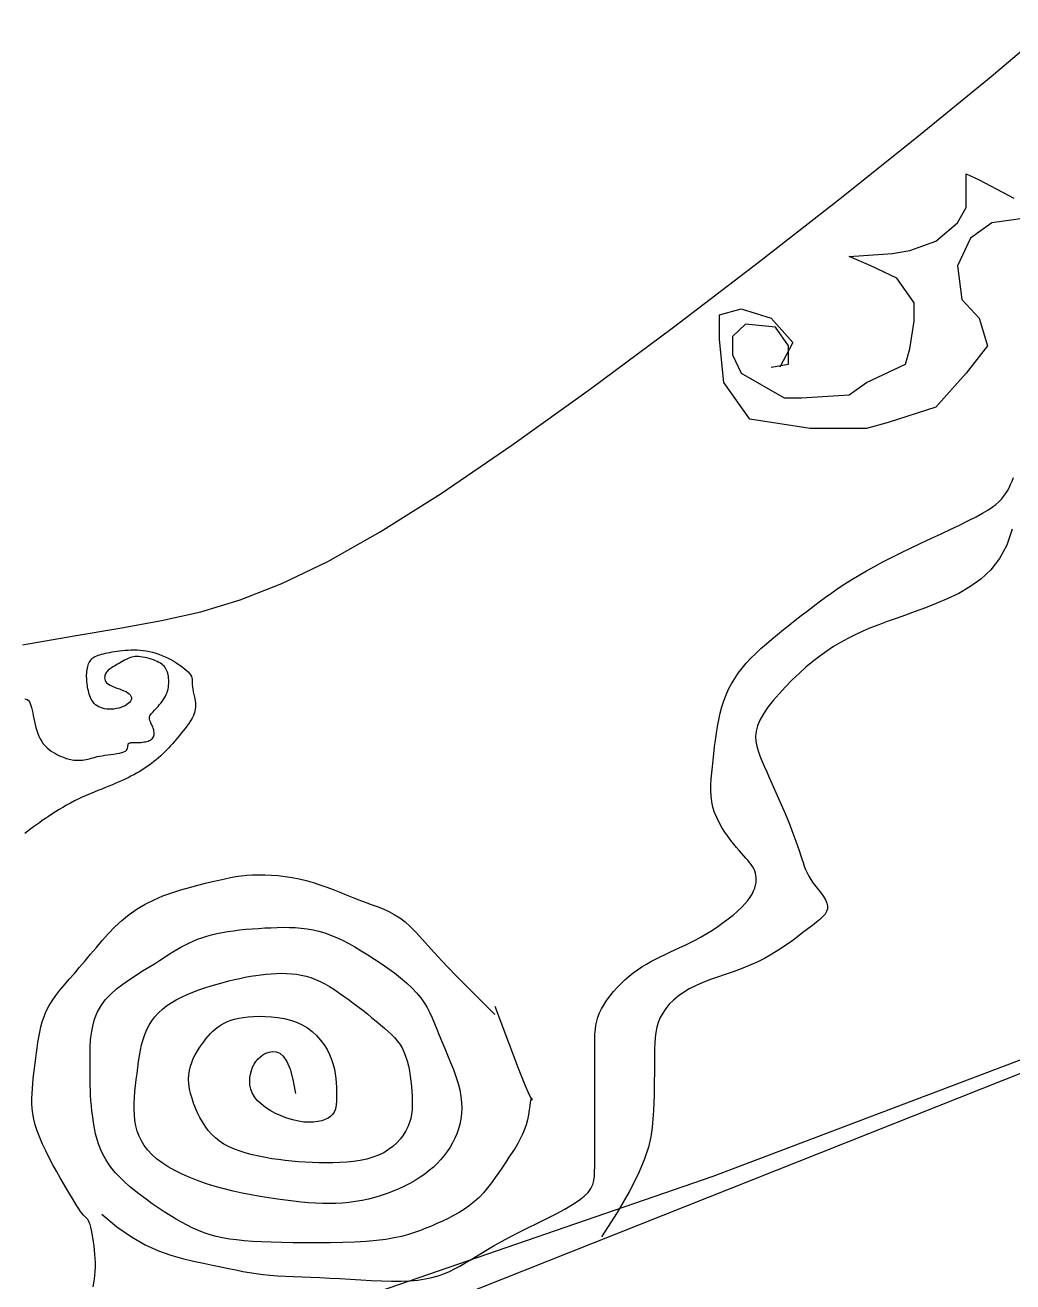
# Model space of a CAD drawing. Extents: x 438 to 4679, y 3545 to 7651.
# Drawn here: x 1357.5 to 1458.9, y 5948.5 to 6077.5 of the extents above; entities that cross this region are included whole.
import ezdxf

# ---------------------------------------------------------------- set-up
doc = ezdxf.new("R2010")
doc.units = 0
doc.header["$MEASUREMENT"] = 0
for name, color, linetype in [('3', 3, 'CONTINUOUS'), ('4', 4, 'CONTINUOUS'), ('7', 7, 'CONTINUOUS')]:
    doc.layers.add(name, color=color, linetype=linetype)

# ---------------------------------------------------------------- blocks, each defined once
blk = doc.blocks.new('风筝-01')
at = {"layer": '3'}
for points in [[(5.4028, 3.6498), (5.4192, 3.6539), (5.4192, 3.6784), (5.4069, 3.7029), (5.3783, 3.707), (5.366, 3.6907), (5.366, 3.6661), (5.3742, 3.6416), (5.4151, 3.609), (5.4315, 3.609), (5.4765, 3.613), (5.4928, 3.6294), (5.5296, 3.6539), (5.5337, 3.6743), (5.5378, 3.7111), (5.5378, 3.7356), (5.5214, 3.7683), (5.4969, 3.7846), (5.4765, 3.7969), (5.4765, 3.7969), (5.5174, 3.8009), (5.5337, 3.805), (5.5583, 3.8173), (5.5787, 3.8418), (5.5869, 3.8622), (5.5869, 3.8908), (5.5869, 3.9072), (5.5992, 3.899), (5.6319, 3.8745)], [(5.6523, 3.85), (5.6114, 3.8418), (5.591, 3.8214), (5.5787, 3.7846), (5.5828, 3.7397), (5.5992, 3.7152), (5.6073, 3.6784), (5.5869, 3.6416), (5.5583, 3.5967), (5.5133, 3.5763), (5.4928, 3.5681), (5.4396, 3.5681), (5.3824, 3.5804), (5.3578, 3.6294), (5.3538, 3.6866), (5.3538, 3.7193), (5.3742, 3.7274), (5.4028, 3.7152), (5.4233, 3.6825), (5.411, 3.6498)], [(4.77, 2.5226), (4.7843, 2.5058), (4.798, 2.4924), (4.8111, 2.482), (4.8236, 2.474), (4.8354, 2.468), (4.8464, 2.4636), (4.8567, 2.4603), (4.8661, 2.4576), (4.8747, 2.455), (4.8826, 2.4526), (4.8899, 2.4504), (4.8968, 2.4484), (4.9033, 2.4465), (4.9097, 2.4449), (4.916, 2.4435), (4.9225, 2.4423), (4.9292, 2.4414), (4.9362, 2.4407), (4.9435, 2.4401), (4.9512, 2.4397), (4.9591, 2.4392), (4.9675, 2.4388), (4.9762, 2.4383), (4.9854, 2.4377), (4.9949, 2.4369), (5.0048, 2.4361), (5.0147, 2.4352), (5.0247, 2.4345), (5.0344, 2.4339), (5.0439, 2.4335), (5.0528, 2.4336), (5.0612, 2.434), (5.0688, 2.435), (5.0757, 2.4364), (5.082, 2.4383), (5.0879, 2.4406), (5.0933, 2.4433), (5.0985, 2.4463), (5.1034, 2.4497), (5.1083, 2.4534), (5.1132, 2.4573), (5.1182, 2.4615), (5.1233, 2.466), (5.1288, 2.4707), (5.1346, 2.4757), (5.1409, 2.4809), (5.1479, 2.4864), (5.1555, 2.4922), (5.1638, 2.4982), (5.1726, 2.5044), (5.1817, 2.5107), (5.1907, 2.517), (5.1994, 2.5233), (5.2076, 2.5294), (5.2149, 2.5354), (5.2211, 2.5411), (5.226, 2.5465), (5.2296, 2.5517), (5.2323, 2.5568), (5.234, 2.562), (5.2351, 2.5674), (5.2356, 2.5732), (5.2358, 2.5794), (5.2359, 2.5863), (5.2359, 2.594), (5.2359, 2.6023), (5.2359, 2.6113), (5.2359, 2.6207), (5.2359, 2.6306), (5.2359, 2.6409), (5.2359, 2.6514), (5.2359, 2.662), (5.2359, 2.6728), (5.2359, 2.6835), (5.2359, 2.6941), (5.2359, 2.7045), (5.2359, 2.7145), (5.2359, 2.7241), (5.2359, 2.7331), (5.2359, 2.7414), (5.2359, 2.749), (5.2359, 2.756), (5.2361, 2.7624), (5.2365, 2.7683), (5.237, 2.774), (5.2378, 2.7795), (5.239, 2.7849), (5.2405, 2.7904), (5.2424, 2.796), (5.2448, 2.8017), (5.2475, 2.8075), (5.2504, 2.8132), (5.2537, 2.8189), (5.2571, 2.8244), (5.2608, 2.8297), (5.2645, 2.8347), (5.2684, 2.8394), (5.2723, 2.8437), (5.2764, 2.8478), (5.2805, 2.8516), (5.2847, 2.8553), (5.289, 2.8587), (5.2933, 2.862), (5.2978, 2.8651), (5.3024, 2.8682), (5.307, 2.8713), (5.3117, 2.8743), (5.3165, 2.8775), (5.3214, 2.8808), (5.3264, 2.8842), (5.3315, 2.8879), (5.3366, 2.8919), (5.3419, 2.8962), (5.3471, 2.9008), (5.3523, 2.9056), (5.3573, 2.9106), (5.3621, 2.9157), (5.3667, 2.9207), (5.3708, 2.9258), (5.3745, 2.9307), (5.3777, 2.9355), (5.3805, 2.94), (5.3827, 2.9445), (5.3846, 2.9487), (5.386, 2.9528), (5.3871, 2.9567), (5.3879, 2.9604), (5.3884, 2.9639), (5.3886, 2.9673), (5.3886, 2.9705), (5.3883, 2.9736), (5.3878, 2.9766), (5.3871, 2.9795), (5.3862, 2.9824), (5.3851, 2.9852), (5.3838, 2.9879), (5.3823, 2.9907), (5.3807, 2.9936), (5.3788, 2.9965), (5.3769, 2.9997), (5.3747, 3.003), (5.3724, 3.0067), (5.3699, 3.0108), (5.3673, 3.0152), (5.3645, 3.0201), (5.3617, 3.0255), (5.3588, 3.0312), (5.3561, 3.0373), (5.3535, 3.0437), (5.3512, 3.0504), (5.3492, 3.0573), (5.3476, 3.0643), (5.3465, 3.0715), (5.3459, 3.0788), (5.3456, 3.0863), (5.3457, 3.094), (5.346, 3.1018), (5.3465, 3.1099), (5.3471, 3.1181), (5.3478, 3.1267), (5.3485, 3.1354), (5.3492, 3.1444), (5.35, 3.1535), (5.3509, 3.1626), (5.3519, 3.1716), (5.3531, 3.1806), (5.3545, 3.1893), (5.3561, 3.1978), (5.358, 3.2059), (5.3601, 3.2137), (5.3625, 3.2213), (5.3652, 3.2286), (5.3682, 3.2357), (5.3716, 3.2426), (5.3752, 3.2493), (5.3792, 3.2559), (5.3835, 3.2625), (5.3882, 3.2689), (5.393, 3.2753), (5.3982, 3.2817), (5.4034, 3.288), (5.4088, 3.2942), (5.4143, 3.3005), (5.4199, 3.3067), (5.4254, 3.3129), (5.431, 3.3192), (5.4366, 3.3253), (5.4423, 3.3315), (5.4481, 3.3376), (5.4539, 3.3437), (5.4599, 3.3497), (5.4661, 3.3556), (5.4724, 3.3615), (5.479, 3.3673), (5.4858, 3.373), (5.4929, 3.3788), (5.5004, 3.3847), (5.5082, 3.3906), (5.5165, 3.3966), (5.5253, 3.4027), (5.5345, 3.409), (5.544, 3.4154), (5.5537, 3.4218), (5.5633, 3.4281), (5.5725, 3.4342), (5.5813, 3.4401), (5.5893, 3.4456), (5.5964, 3.4507), (5.6025, 3.4553), (5.6075, 3.4595), (5.6117, 3.4634), (5.6151, 3.467), (5.618, 3.4705), (5.6203, 3.474), (5.6224, 3.4775), (5.6242, 3.4812), (5.6259, 3.4851), (5.6275, 3.4893), (5.629, 3.4936), (5.6304, 3.4982), (5.6317, 3.5028)], [(5.6306, 3.4341), (5.6255, 3.413), (5.6186, 3.3952), (5.6103, 3.3802), (5.6008, 3.3677), (5.5906, 3.3574), (5.5799, 3.3488), (5.5691, 3.3416), (5.5585, 3.3353), (5.5484, 3.3297), (5.5387, 3.3246), (5.5295, 3.3199), (5.5207, 3.3155), (5.5124, 3.3112), (5.5043, 3.307), (5.4966, 3.3028), (5.4892, 3.2984), (5.482, 3.2938), (5.4751, 3.2888), (5.4683, 3.2835), (5.4617, 3.2779), (5.4552, 3.2717), (5.4486, 3.2652), (5.4421, 3.2581), (5.4356, 3.2504), (5.429, 3.2421), (5.4224, 3.2335), (5.4161, 3.2245), (5.4101, 3.2153), (5.4045, 3.2062), (5.3996, 3.1972), (5.3954, 3.1885), (5.3921, 3.1802), (5.3899, 3.1725), (5.3885, 3.1654), (5.388, 3.1585), (5.3882, 3.1519), (5.389, 3.1455), (5.3903, 3.1391), (5.392, 3.1325), (5.394, 3.1258), (5.3962, 3.1187), (5.3985, 3.1113), (5.4009, 3.1037), (5.4034, 3.0959), (5.4059, 3.0879), (5.4084, 3.0799), (5.4109, 3.0719), (5.4134, 3.0639), (5.4158, 3.056), (5.4181, 3.0482), (5.4202, 3.0406), (5.4223, 3.0332), (5.4242, 3.0261), (5.426, 3.0192), (5.4276, 3.0128), (5.4291, 3.0067), (5.4304, 3.001), (5.4316, 2.9957), (5.4328, 2.9907), (5.434, 2.9859), (5.4352, 2.9813), (5.4367, 2.9768), (5.4383, 2.9724), (5.4402, 2.9679), (5.4424, 2.9633), (5.4449, 2.9588), (5.4474, 2.9542), (5.4498, 2.9497), (5.452, 2.9452), (5.4539, 2.9409), (5.4552, 2.9367), (5.4559, 2.9328), (5.4559, 2.9291), (5.4551, 2.9256), (5.4537, 2.9221), (5.4515, 2.9186), (5.4488, 2.915), (5.4455, 2.9111), (5.4417, 2.9069), (5.4374, 2.9023), (5.4327, 2.8973), (5.4276, 2.8918), (5.4221, 2.886), (5.4162, 2.8802), (5.4099, 2.8743), (5.4034, 2.8686), (5.3965, 2.8631), (5.3894, 2.858), (5.382, 2.8534), (5.3744, 2.8492), (5.3668, 2.8453), (5.3592, 2.8416), (5.3518, 2.838), (5.3445, 2.8344), (5.3376, 2.8306), (5.3311, 2.8266), (5.3252, 2.8223), (5.3197, 2.8177), (5.3148, 2.8127), (5.3103, 2.8075), (5.3064, 2.802), (5.3031, 2.7963), (5.3002, 2.7903), (5.2979, 2.7842), (5.296, 2.7778), (5.2947, 2.7713), (5.2937, 2.7646), (5.293, 2.7576), (5.2926, 2.7504), (5.2924, 2.7429), (5.2923, 2.7351), (5.2923, 2.7269), (5.2923, 2.7184), (5.2923, 2.7096), (5.2922, 2.7004), (5.2921, 2.6909), (5.292, 2.6811), (5.2917, 2.6708), (5.2914, 2.6603), (5.2909, 2.6494), (5.2903, 2.638), (5.289, 2.6256), (5.2867, 2.6116), (5.2828, 2.5951), (5.2769, 2.5757), (5.2685, 2.5525), (5.2572, 2.525), (5.2424, 2.4924)], [(4.6972, 3.2086), (4.6984, 3.2082), (4.6996, 3.2074), (4.7006, 3.2062), (4.7016, 3.2045), (4.7024, 3.2023), (4.7031, 3.1997), (4.7037, 3.1968), (4.7043, 3.1935), (4.7048, 3.19), (4.7053, 3.1862), (4.7058, 3.1823), (4.7064, 3.1783), (4.707, 3.1743), (4.7077, 3.1703), (4.7085, 3.1663), (4.7095, 3.1624), (4.7106, 3.1587), (4.7118, 3.1551), (4.7132, 3.1517), (4.7147, 3.1486), (4.7164, 3.1458), (4.7183, 3.1432), (4.7203, 3.141), (4.7223, 3.1389), (4.7243, 3.1371), (4.7264, 3.1355), (4.7283, 3.134), (4.7302, 3.1328), (4.7319, 3.1316), (4.7335, 3.1307), (4.735, 3.1298), (4.7364, 3.1291), (4.7378, 3.1285), (4.7392, 3.128), (4.7406, 3.1276), (4.7421, 3.1272), (4.7436, 3.127), (4.7452, 3.1268), (4.7468, 3.1267), (4.7485, 3.1267), (4.7502, 3.1268), (4.7518, 3.1269), (4.7535, 3.1272), (4.7552, 3.1276), (4.7568, 3.1281), (4.7584, 3.1287), (4.7601, 3.1293), (4.7618, 3.13), (4.7637, 3.1308), (4.7657, 3.1315), (4.7679, 3.1321), (4.7703, 3.1328), (4.7729, 3.1333), (4.7757, 3.1338), (4.7786, 3.1344), (4.7815, 3.1349), (4.7842, 3.1355), (4.7868, 3.1362), (4.789, 3.137), (4.7909, 3.1379), (4.7923, 3.139), (4.7933, 3.1403), (4.794, 3.1416), (4.7944, 3.143), (4.7946, 3.1444), (4.7947, 3.1457), (4.7948, 3.1468), (4.7949, 3.1478), (4.7951, 3.1486), (4.7954, 3.1492), (4.7958, 3.1496), (4.7964, 3.1499), (4.797, 3.1501), (4.7978, 3.1502), (4.7986, 3.1502), (4.7996, 3.1502), (4.8007, 3.1502), (4.8019, 3.1502), (4.8032, 3.1502), (4.8045, 3.1503), (4.8058, 3.1504), (4.8072, 3.1505), (4.8086, 3.1507), (4.8099, 3.151), (4.8113, 3.1513), (4.8125, 3.1518), (4.8137, 3.1523), (4.8149, 3.1529), (4.8159, 3.1536), (4.8168, 3.1545), (4.8176, 3.1554), (4.8183, 3.1565), (4.8188, 3.1578), (4.8192, 3.1592), (4.8194, 3.1607), (4.8195, 3.1623), (4.8195, 3.164), (4.8193, 3.1657), (4.8191, 3.1674), (4.8187, 3.1692), (4.8182, 3.171), (4.8176, 3.1728), (4.817, 3.1745), (4.8164, 3.1763), (4.8159, 3.178), (4.8155, 3.1796), (4.8152, 3.1812), (4.8151, 3.1827), (4.8152, 3.1842), (4.8155, 3.1856), (4.816, 3.187), (4.8167, 3.1884), (4.8175, 3.1898), (4.8185, 3.1913), (4.8195, 3.1929), (4.8207, 3.1946), (4.8219, 3.1965), (4.8232, 3.1984), (4.8244, 3.2005), (4.8257, 3.2027), (4.827, 3.205), (4.8281, 3.2073), (4.8292, 3.2097), (4.8302, 3.212), (4.831, 3.2144), (4.8317, 3.2168), (4.8322, 3.2192), (4.8327, 3.2215), (4.833, 3.2239), (4.8332, 3.2263), (4.8333, 3.2287), (4.8334, 3.2311), (4.8333, 3.2334), (4.8332, 3.2358), (4.833, 3.2381), (4.8327, 3.2404), (4.8323, 3.2426), (4.8319, 3.2447), (4.8313, 3.2466), (4.8306, 3.2485), (4.8298, 3.2502), (4.8289, 3.2518), (4.8278, 3.2532), (4.8267, 3.2546), (4.8254, 3.2559), (4.8239, 3.257), (4.8224, 3.2581), (4.8207, 3.2592), (4.8188, 3.2602), (4.8168, 3.2612), (4.8148, 3.2621), (4.8127, 3.2629), (4.8106, 3.2636), (4.8086, 3.2641), (4.8066, 3.2645), (4.8048, 3.2648), (4.8031, 3.2648), (4.8015, 3.2647), (4.8, 3.2644), (4.7985, 3.264), (4.7971, 3.2634), (4.7957, 3.2626), (4.7943, 3.2618), (4.7929, 3.2608), (4.7914, 3.2597), (4.7898, 3.2585), (4.7882, 3.2573), (4.7866, 3.256), (4.785, 3.2547), (4.7834, 3.2534), (4.782, 3.2521), (4.7806, 3.2509), (4.7793, 3.2497), (4.7781, 3.2486), (4.7771, 3.2475), (4.7761, 3.2464), (4.7753, 3.2453), (4.7746, 3.2441), (4.7739, 3.2428), (4.7734, 3.2414), (4.773, 3.2398), (4.7728, 3.2381), (4.7727, 3.2364), (4.7729, 3.2346), (4.7733, 3.2329), (4.7739, 3.2311), (4.7749, 3.2294), (4.7762, 3.2279), (4.7779, 3.2265), (4.7798, 3.2252), (4.782, 3.224), (4.7842, 3.2228), (4.7866, 3.2216), (4.7888, 3.2205), (4.791, 3.2193), (4.7929, 3.218), (4.7945, 3.2166), (4.7959, 3.2151), (4.7969, 3.2136), (4.7976, 3.2119), (4.798, 3.2103), (4.7981, 3.2086), (4.7978, 3.2069), (4.7972, 3.2053), (4.7963, 3.2037), (4.7951, 3.2021), (4.7937, 3.2007), (4.792, 3.1993), (4.7901, 3.1981), (4.7881, 3.197), (4.786, 3.1961), (4.7838, 3.1954), (4.7815, 3.1949), (4.7793, 3.1946), (4.777, 3.1946), (4.7748, 3.1948), (4.7727, 3.1952), (4.7707, 3.1958), (4.7688, 3.1967), (4.7671, 3.1978), (4.7655, 3.1991), (4.7642, 3.2006), (4.7629, 3.2022), (4.7619, 3.2041), (4.7609, 3.206), (4.7601, 3.2081), (4.7594, 3.2102), (4.7588, 3.2124), (4.7582, 3.2147), (4.7577, 3.217), (4.7573, 3.2193), (4.7569, 3.2216), (4.7566, 3.2239), (4.7564, 3.2263), (4.7561, 3.2287), (4.756, 3.2311), (4.7558, 3.2334), (4.7558, 3.2358), (4.7557, 3.2382), (4.7557, 3.2405), (4.7558, 3.2428), (4.7559, 3.245), (4.7561, 3.2472), (4.7564, 3.2493), (4.7567, 3.2513), (4.7571, 3.2533), (4.7576, 3.2552), (4.7582, 3.2569), (4.7589, 3.2586), (4.7597, 3.2601), (4.7605, 3.2615), (4.7615, 3.2628), (4.7626, 3.2639), (4.7638, 3.2649), (4.7652, 3.2658), (4.7666, 3.2665), (4.7681, 3.2672), (4.7698, 3.2679), (4.7716, 3.2685), (4.7734, 3.2691), (4.7754, 3.2697), (4.7775, 3.2703), (4.7797, 3.2709), (4.782, 3.2714), (4.7844, 3.2719), (4.7869, 3.2723), (4.7894, 3.2727), (4.7921, 3.2731), (4.7948, 3.2733), (4.7976, 3.2735), (4.8004, 3.2735), (4.8033, 3.2735), (4.8062, 3.2732), (4.8092, 3.2729), (4.8121, 3.2723), (4.8151, 3.2715), (4.8181, 3.2705), (4.821, 3.2693), (4.824, 3.2679), (4.8269, 3.2663), (4.8298, 3.2645), (4.8326, 3.2626), (4.8354, 3.2606), (4.8381, 3.2584), (4.8408, 3.2561), (4.8433, 3.2538), (4.8457, 3.2514), (4.8478, 3.249), (4.8498, 3.2466), (4.8515, 3.2444), (4.8529, 3.2422), (4.854, 3.2402), (4.8547, 3.2383), (4.8551, 3.2366), (4.8553, 3.2349), (4.8554, 3.2331), (4.8554, 3.2313), (4.8553, 3.2293), (4.8554, 3.227), (4.8556, 3.2243), (4.856, 3.2213), (4.8565, 3.2179), (4.8571, 3.2143), (4.8577, 3.2105), (4.8582, 3.2064), (4.8585, 3.2024), (4.8586, 3.1983), (4.8584, 3.1942), (4.8577, 3.1902), (4.8567, 3.1864), (4.8555, 3.1827), (4.8539, 3.179), (4.8523, 3.1755), (4.8505, 3.1721), (4.8487, 3.1688), (4.8469, 3.1657), (4.8451, 3.1626), (4.8434, 3.1596), (4.8417, 3.1567), (4.8401, 3.1539), (4.8385, 3.1512), (4.8368, 3.1484), (4.8351, 3.1457), (4.8334, 3.1431), (4.8315, 3.1404), (4.8296, 3.1377), (4.8277, 3.1351), (4.8257, 3.1325), (4.8236, 3.1299), (4.8215, 3.1274), (4.8193, 3.1249), (4.8171, 3.1225), (4.8148, 3.1201), (4.8125, 3.1178), (4.8102, 3.1156), (4.8078, 3.1135), (4.8054, 3.1114), (4.8029, 3.1094), (4.8003, 3.1074), (4.7976, 3.1054), (4.7949, 3.1035), (4.7921, 3.1016), (4.7893, 3.0997), (4.7863, 3.0979), (4.7832, 3.096), (4.7801, 3.0942), (4.7768, 3.0923), (4.7734, 3.0904), (4.77, 3.0884), (4.7664, 3.0864), (4.7627, 3.0843), (4.759, 3.0822), (4.7553, 3.0799), (4.7516, 3.0776), (4.7478, 3.0751), (4.7441, 3.0725), (4.7404, 3.0698), (4.7367, 3.0669), (4.7331, 3.064), (4.7296, 3.061), (4.7262, 3.058), (4.7229, 3.055), (4.7197, 3.052), (4.7167, 3.0491), (4.7138, 3.0464), (4.711, 3.0436), (4.7083, 3.0409), (4.7056, 3.0382), (4.7029, 3.0353), (4.7002, 3.0324), (4.6974, 3.0292)], [(4.762, 2.4259), (4.7629, 2.4335), (4.7635, 2.4404), (4.7639, 2.4467), (4.764, 2.4526), (4.764, 2.4582), (4.7638, 2.4636), (4.7635, 2.4691), (4.7631, 2.4747), (4.7627, 2.4804), (4.7621, 2.486), (4.7616, 2.4914), (4.7609, 2.4965), (4.7603, 2.5012), (4.7596, 2.5053), (4.7589, 2.5088), (4.7582, 2.5115), (4.7575, 2.5137), (4.7567, 2.5154), (4.7559, 2.5169), (4.755, 2.5182), (4.754, 2.5197), (4.7528, 2.5214), (4.7515, 2.5236), (4.75, 2.5263), (4.7484, 2.5296), (4.7465, 2.5336), (4.7445, 2.5382), (4.7422, 2.5435), (4.7397, 2.5494), (4.7369, 2.556), (4.7339, 2.5633), (4.7307, 2.5712), (4.7273, 2.5797), (4.7239, 2.5885), (4.7204, 2.5976), (4.7171, 2.6068), (4.7141, 2.616), (4.7113, 2.6249), (4.709, 2.6334), (4.7072, 2.6415), (4.7058, 2.6491), (4.7048, 2.6564), (4.7043, 2.6633), (4.704, 2.6701), (4.7039, 2.6767), (4.7041, 2.6832), (4.7044, 2.6897), (4.7048, 2.6964), (4.7052, 2.7031), (4.7057, 2.7098), (4.7063, 2.7166), (4.707, 2.7235), (4.7076, 2.7304), (4.7083, 2.7373), (4.709, 2.7442), (4.7097, 2.7511), (4.7105, 2.7581), (4.7114, 2.765), (4.7125, 2.7719), (4.7138, 2.7788), (4.7155, 2.7858), (4.7176, 2.7927), (4.7201, 2.7996), (4.7231, 2.8065), (4.7266, 2.8135), (4.7305, 2.8206), (4.7348, 2.8279), (4.7393, 2.8353), (4.7441, 2.8431), (4.7491, 2.8512), (4.7543, 2.8596), (4.7595, 2.8685), (4.7649, 2.8776), (4.7705, 2.8868), (4.7764, 2.896), (4.7825, 2.9049), (4.789, 2.9135), (4.7959, 2.9215), (4.8033, 2.9288), (4.8111, 2.9354), (4.8194, 2.9411), (4.8278, 2.9461), (4.8363, 2.9504), (4.8447, 2.9542), (4.8529, 2.9575), (4.8607, 2.9604), (4.868, 2.963), (4.8746, 2.9653), (4.8806, 2.9673), (4.8862, 2.9691), (4.8916, 2.9706), (4.8967, 2.9719), (4.9018, 2.9729), (4.907, 2.9736), (4.9124, 2.9741), (4.9181, 2.9743), (4.9241, 2.9742), (4.9303, 2.9739), (4.9367, 2.9732), (4.9433, 2.9721), (4.9499, 2.9707), (4.9566, 2.9689), (4.9632, 2.9667), (4.9697, 2.9641), (4.9762, 2.9611), (4.9826, 2.9579), (4.9888, 2.9545), (4.995, 2.951), (5.0011, 2.9475), (5.0072, 2.9441), (5.0131, 2.9408), (5.019, 2.9378), (5.0247, 2.9349), (5.0303, 2.932), (5.0359, 2.9289), (5.0413, 2.9255), (5.0465, 2.9216), (5.0516, 2.917), (5.0566, 2.9118), (5.0614, 2.9055), (5.0667, 2.8978), (5.0731, 2.888), (5.081, 2.8756), (5.0913, 2.86), (5.1044, 2.8407), (5.121, 2.817), (5.1416, 2.7885)], [(5.1416, 2.7996), (5.1543, 2.7513), (5.1636, 2.7171), (5.17, 2.6946), (5.174, 2.6815), (5.1761, 2.6755), (5.1769, 2.6744), (5.1768, 2.6757), (5.1763, 2.6773), (5.1758, 2.6771), (5.1754, 2.6752), (5.175, 2.6717), (5.1746, 2.6669), (5.174, 2.6613), (5.1733, 2.655), (5.1724, 2.6484), (5.1712, 2.6417), (5.1696, 2.6353), (5.1677, 2.629), (5.1656, 2.6229), (5.1632, 2.6168), (5.1606, 2.6107), (5.1578, 2.6046), (5.1548, 2.5983), (5.1518, 2.5919), (5.1486, 2.5852), (5.1453, 2.5783), (5.1419, 2.5714), (5.1384, 2.5645), (5.1346, 2.5578), (5.1307, 2.5512), (5.1266, 2.545), (5.1222, 2.5393), (5.1176, 2.534), (5.1127, 2.5291), (5.1077, 2.5247), (5.1025, 2.5207), (5.0973, 2.5169), (5.092, 2.5134), (5.0867, 2.5101), (5.0815, 2.5069), (5.0763, 2.5039), (5.0711, 2.5009), (5.0656, 2.4981), (5.0598, 2.4955), (5.0534, 2.4931), (5.0464, 2.491), (5.0386, 2.4891), (5.0297, 2.4876), (5.0199, 2.4863), (5.0091, 2.4854), (4.9977, 2.4848), (4.986, 2.4844), (4.9741, 2.4843), (4.9623, 2.4843), (4.9509, 2.4845), (4.9401, 2.4848), (4.9301, 2.4852), (4.9209, 2.4857), (4.9124, 2.4864), (4.9046, 2.4872), (4.8973, 2.4883), (4.8906, 2.4896), (4.8842, 2.4912), (4.8781, 2.4931), (4.8724, 2.4953), (4.8668, 2.4979), (4.8614, 2.5009), (4.8561, 2.5042), (4.8508, 2.5078), (4.8455, 2.5118), (4.8402, 2.5161), (4.8347, 2.5208), (4.8291, 2.5258), (4.8234, 2.5311), (4.8176, 2.5366), (4.8119, 2.5424), (4.8064, 2.5482), (4.801, 2.5542), (4.796, 2.5601), (4.7913, 2.566), (4.787, 2.5719), (4.7831, 2.5777), (4.7796, 2.5835), (4.7765, 2.5895), (4.7737, 2.5955), (4.7712, 2.6017), (4.7691, 2.6082), (4.7672, 2.615), (4.7656, 2.622), (4.7642, 2.6294), (4.7631, 2.6369), (4.7621, 2.6445), (4.7614, 2.6521), (4.7607, 2.6596), (4.7602, 2.667), (4.7598, 2.674), (4.7595, 2.6808), (4.7593, 2.6874), (4.7591, 2.6938), (4.759, 2.7002), (4.759, 2.7068), (4.7589, 2.7136), (4.7589, 2.7208), (4.7589, 2.7285), (4.7589, 2.7368), (4.7591, 2.7455), (4.7594, 2.7545), (4.7602, 2.7637), (4.7614, 2.773), (4.7632, 2.7821), (4.7657, 2.7911), (4.7691, 2.7996), (4.7733, 2.8077), (4.7784, 2.8152), (4.784, 2.8223), (4.79, 2.8289), (4.7962, 2.8351), (4.8025, 2.8409), (4.8086, 2.8463), (4.8144, 2.8513), (4.8197, 2.856), (4.8245, 2.8603), (4.829, 2.8644), (4.8332, 2.8681), (4.8372, 2.8717), (4.841, 2.8749), (4.8448, 2.878), (4.8486, 2.8808), (4.8524, 2.8835), (4.8564, 2.886), (4.8605, 2.8884), (4.8647, 2.8905), (4.8692, 2.8925), (4.8738, 2.8943), (4.8786, 2.896), (4.8837, 2.8975), (4.889, 2.8988), (4.8946, 2.8999), (4.9003, 2.9009), (4.9061, 2.9017), (4.912, 2.9024), (4.918, 2.903), (4.924, 2.9035), (4.9299, 2.9039), (4.9358, 2.9042), (4.9415, 2.9044), (4.9473, 2.9043), (4.9529, 2.904), (4.9585, 2.9034), (4.9641, 2.9025), (4.9697, 2.9011), (4.9752, 2.8993), (4.9808, 2.897), (4.9863, 2.8941), (4.9919, 2.8908), (4.9976, 2.8871), (5.0034, 2.8829), (5.0093, 2.8783), (5.0153, 2.8733), (5.0214, 2.8679), (5.0277, 2.8622), (5.0341, 2.8562), (5.0404, 2.85), (5.0466, 2.8436), (5.0525, 2.837), (5.0581, 2.8304), (5.0632, 2.8238), (5.0676, 2.8171), (5.0715, 2.8106), (5.0747, 2.8041), (5.0775, 2.7975), (5.08, 2.7907), (5.0823, 2.7838), (5.0844, 2.7765), (5.0866, 2.7689), (5.0889, 2.7608), (5.0914, 2.7523), (5.0941, 2.7433), (5.0969, 2.7341), (5.0996, 2.7247), (5.1023, 2.7153), (5.1046, 2.7059), (5.1067, 2.6967), (5.1083, 2.6879), (5.1094, 2.6794), (5.1101, 2.6714), (5.1103, 2.6637), (5.11, 2.6564), (5.1094, 2.6493), (5.1084, 2.6426), (5.1071, 2.6361), (5.1055, 2.6297), (5.1037, 2.6236), (5.1016, 2.6176), (5.0992, 2.6118), (5.0965, 2.6062), (5.0936, 2.6007), (5.0905, 2.5955), (5.087, 2.5903), (5.0834, 2.5854), (5.0794, 2.5807), (5.0752, 2.5761), (5.0708, 2.5717), (5.0661, 2.5675), (5.0613, 2.5636), (5.0562, 2.5598), (5.0509, 2.5563), (5.0455, 2.5531), (5.0398, 2.5501), (5.034, 2.5474), (5.0281, 2.545), (5.0221, 2.5428), (5.016, 2.541), (5.0098, 2.5395), (5.0036, 2.5383), (4.9974, 2.5374), (4.9911, 2.5369), (4.9849, 2.5367), (4.9785, 2.5368), (4.972, 2.5372), (4.9653, 2.5378), (4.9584, 2.5387), (4.9512, 2.5398), (4.9438, 2.5411), (4.936, 2.5426), (4.9279, 2.5442), (4.9196, 2.5461), (4.9112, 2.5483), (4.9027, 2.5506), (4.8941, 2.5533), (4.8856, 2.5563), (4.8772, 2.5596), (4.869, 2.5632), (4.861, 2.5672), (4.8533, 2.5714), (4.846, 2.576), (4.8391, 2.5808), (4.8328, 2.5858), (4.827, 2.591), (4.8218, 2.5965), (4.8172, 2.6021), (4.8134, 2.6079), (4.8101, 2.6139), (4.8074, 2.6202), (4.8053, 2.6266), (4.8036, 2.6332), (4.8023, 2.6401), (4.8014, 2.6473), (4.8009, 2.6547), (4.8007, 2.6623), (4.8007, 2.6701), (4.801, 2.678), (4.8014, 2.686), (4.8019, 2.694), (4.8026, 2.702), (4.8033, 2.71), (4.804, 2.718), (4.8047, 2.7258), (4.8055, 2.7334), (4.8065, 2.7409), (4.8076, 2.7481), (4.809, 2.7551), (4.8106, 2.7618), (4.8125, 2.7682), (4.8148, 2.7743), (4.8174, 2.78), (4.8203, 2.7854), (4.8236, 2.7905), (4.8273, 2.7953), (4.8312, 2.7998), (4.8356, 2.804), (4.8402, 2.8079), (4.8453, 2.8116), (4.8506, 2.815), (4.8561, 2.8182), (4.8617, 2.8212), (4.8675, 2.8239), (4.8733, 2.8265), (4.879, 2.8288), (4.8846, 2.831), (4.8901, 2.833), (4.8954, 2.8348), (4.9006, 2.8364), (4.9056, 2.8379), (4.9106, 2.8392), (4.9156, 2.8403), (4.9204, 2.8413), (4.9253, 2.8421), (4.9301, 2.8427), (4.935, 2.8431), (4.9398, 2.8432), (4.9446, 2.8431), (4.9493, 2.8427), (4.954, 2.8419), (4.9586, 2.8408), (4.9632, 2.8393), (4.9677, 2.8374), (4.9721, 2.835), (4.9764, 2.8323), (4.9808, 2.8291), (4.9851, 2.8257), (4.9894, 2.8219), (4.9938, 2.8178), (4.9983, 2.8134), (5.0029, 2.8088), (5.0074, 2.804), (5.012, 2.7991), (5.0166, 2.7941), (5.021, 2.7891), (5.0254, 2.7841), (5.0295, 2.7793), (5.0334, 2.7747), (5.0371, 2.7703), (5.0405, 2.7661), (5.0437, 2.7619), (5.0466, 2.7577), (5.0493, 2.7534), (5.0516, 2.7488), (5.0538, 2.744), (5.0556, 2.7387), (5.0572, 2.7329), (5.0586, 2.7267), (5.0598, 2.7202), (5.0607, 2.7134), (5.0615, 2.7065), (5.0621, 2.6996), (5.0626, 2.6927), (5.063, 2.686), (5.0633, 2.6796), (5.0635, 2.6734), (5.0635, 2.6673), (5.0633, 2.6615), (5.0628, 2.6557), (5.062, 2.6501), (5.0608, 2.6445), (5.0593, 2.639), (5.0574, 2.6334), (5.055, 2.628), (5.0522, 2.6227), (5.0489, 2.6176), (5.0452, 2.6128), (5.0411, 2.6085), (5.0366, 2.6045), (5.0316, 2.6011), (5.0262, 2.5983), (5.0204, 2.596), (5.0143, 2.5942), (5.008, 2.5929), (5.0015, 2.592), (4.9949, 2.5914), (4.9883, 2.5911), (4.9817, 2.591), (4.9751, 2.591), (4.9687, 2.5913), (4.9623, 2.5917), (4.9559, 2.5923), (4.9496, 2.5931), (4.9433, 2.5941), (4.9371, 2.5952), (4.9308, 2.5965), (4.9246, 2.598), (4.9184, 2.5997), (4.9124, 2.6016), (4.9065, 2.6038), (4.9008, 2.6063), (4.8954, 2.6091), (4.8903, 2.6123), (4.8855, 2.6159), (4.8812, 2.6199), (4.8774, 2.6243), (4.8738, 2.6291), (4.8706, 2.6342), (4.8678, 2.6397), (4.8651, 2.6454), (4.8628, 2.6513), (4.8606, 2.6574), (4.8586, 2.6637), (4.8568, 2.6702), (4.8553, 2.6767), (4.854, 2.6832), (4.853, 2.6896), (4.8524, 2.696), (4.8521, 2.7022), (4.8523, 2.7082), (4.8528, 2.714), (4.8538, 2.7195), (4.855, 2.7247), (4.8565, 2.7298), (4.8583, 2.7346), (4.8602, 2.7392), (4.8622, 2.7437), (4.8643, 2.7479), (4.8664, 2.752), (4.8685, 2.7558), (4.8706, 2.7595), (4.8728, 2.763), (4.8751, 2.7663), (4.8775, 2.7693), (4.8801, 2.7721), (4.8828, 2.7747), (4.8856, 2.777), (4.8887, 2.779), (4.892, 2.7808), (4.8956, 2.7823), (4.8995, 2.7835), (4.9037, 2.7845), (4.9083, 2.7853), (4.9133, 2.7858), (4.9187, 2.786), (4.9244, 2.7858), (4.9303, 2.7853), (4.9364, 2.7844), (4.9424, 2.7829), (4.9484, 2.7808), (4.9541, 2.7781), (4.9595, 2.7747), (4.9645, 2.7705), (4.969, 2.7656), (4.9731, 2.7602), (4.9768, 2.7544), (4.9801, 2.7481), (4.9829, 2.7417), (4.9853, 2.7351), (4.9872, 2.7285), (4.9887, 2.722), (4.9899, 2.7156), (4.9907, 2.7093), (4.9913, 2.7032), (4.9916, 2.6974), (4.9918, 2.6918), (4.9918, 2.6864), (4.9918, 2.6814), (4.9918, 2.6768), (4.9918, 2.6724), (4.9916, 2.6684), (4.9912, 2.6647), (4.9905, 2.6613), (4.9895, 2.6582), (4.9881, 2.6554), (4.9863, 2.6528), (4.984, 2.6505), (4.9811, 2.6486), (4.9779, 2.647), (4.9742, 2.6458), (4.9701, 2.6451), (4.9656, 2.6449), (4.9609, 2.6453), (4.9558, 2.6463), (4.9505, 2.6481), (4.945, 2.6504), (4.9396, 2.6533), (4.9343, 2.6567), (4.9293, 2.6606), (4.9246, 2.6648), (4.9205, 2.6693), (4.917, 2.674), (4.9142, 2.679), (4.9122, 2.684), (4.9108, 2.6891), (4.91, 2.6942), (4.9098, 2.6993), (4.91, 2.7043), (4.9105, 2.7091), (4.9114, 2.7137), (4.9126, 2.7181), (4.914, 2.7222), (4.9157, 2.7259), (4.9177, 2.7293), (4.9199, 2.7322), (4.9223, 2.7347), (4.9251, 2.7367), (4.9281, 2.7382), (4.9313, 2.739), (4.9347, 2.7388), (4.9382, 2.7369), (4.9416, 2.7327), (4.9449, 2.7258), (4.948, 2.7157), (4.9507, 2.7017), (4.953, 2.6833)]]:
    blk.add_lwpolyline(points, dxfattribs=at)
at = {"layer": '7'}
for points in [[(6.3475, 3.1061), (5.3476, 2.5727), (4.6516, 2.2352)], [(4.6951, 3.2805), (4.7438, 3.2924), (4.787, 3.3026), (4.8263, 3.3126), (4.8635, 3.3244), (4.9009, 3.3401), (4.9402, 3.3617), (4.9836, 3.3911), (5.0331, 3.4305), (5.0907, 3.4817), (5.1577, 3.546), (5.2318, 3.6209), (5.3103, 3.703), (5.3903, 3.7889), (5.469, 3.8755), (5.5434, 3.9592), (5.6107, 4.0368), (5.6681, 4.1049)], [(6.3365, 3.1002), (3.2687, 1.3855), (3.9469, 2.1877)]]:
    blk.add_lwpolyline(points, dxfattribs=at)
blk = doc.blocks.new('风筝6')
at = {"layer": '3', "xscale": 43.42158268029161, "yscale": 30.8572590910693, "zscale": 43.42158268029161}
blk.add_blockref('风筝-01', (-113.843, -21.489), dxfattribs=at)

msp = doc.modelspace()

# ---------------------------------------------------------------- block references
at = {"layer": '4', "xscale": 2.5, "yscale": 2.5, "zscale": 2.5}
msp.add_blockref('风筝6', (1132.2, 5814.54), dxfattribs=at)

doc.saveas('drawing.dxf')
